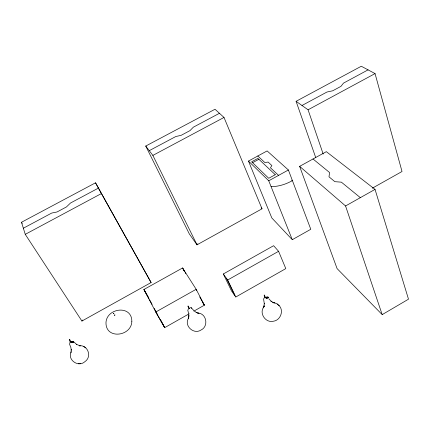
<?xml version="1.0" encoding="UTF-8"?>
<svg xmlns="http://www.w3.org/2000/svg" width="430" height="430" viewBox="0 0 430 430"><rect width="100%" height="100%" fill="white"/><g stroke="black" fill="none" stroke-linecap="round" stroke-linejoin="round"><path stroke-width="0.64" d="M188.265 306.052C186.792 305.139 192.237 312.594 187.964 306.192M71.944 342.721A2.118 1.183 -34.1 0 0 73.621 342.14L73.17 341.576A2.123 1.183 -34.2 0 0 71.622 341.748C69.515 344.038 68.058 335.26 71.074 342.038A2.118 1.183 -34.1 0 0 71.504 342.635L71.944 342.721L72.02 342.097M70.961 352.858L71.235 349.456L71.31 350.133L70.826 347.397L69.606 344.355L69.934 342.404M71.246 351.659C66.929 359.862 78.416 367.79 84.963 361.614C92.187 356.825 87.946 344.699 79.228 345.736L80.276 345.951L76.303 344.237L76.755 344.521L73.981 342.054M265.525 297.625L265.213 297.678L266.106 297.286A2.209 1.403 -24.2 0 1 267.949 297.055L268.696 297.603A2.204 1.397 -24.1 0 1 266.837 298.237L266.267 298.167A2.204 1.397 -24.1 0 1 265.525 297.625L268.696 297.603M264.084 295.173C264.627 294.518 263.848 296.877 265.213 297.678M188.754 317.566L188.265 318.813L188.899 315.615L188.845 316.373L188.791 314.556M188.496 318.184C183.696 325.725 193.817 335.002 201.084 329.982C208.996 326.3 206.464 312.895 197.531 313.067L199.031 313.287L196.064 312.341L196.849 312.712L194.618 311.255M263.278 307.837L264.171 305.778L263.864 306.81L264.3 303.344L264.332 303.967L263.59 299.065L264.493 297.426M263.837 306.907L264.165 306.429C258.597 312.658 265.262 323.134 273.233 321.258C280.752 320.447 284.423 309.906 278.489 304.999M197.864 243.826L197.015 244.821L189.307 233.904L145.738 146.049L215.016 109.252L224.008 117.449L262.021 208.797L197.015 244.821L152.87 155.407L145.738 146.049M81.915 321.043L151.113 282.542L95.524 182.809L21.5 222.262L25.257 234.339L81.915 321.043L82.807 320.049M188.754 308.229L187.786 310.277L188.668 313.653M114.493 314.991C113.826 316.055 115.864 314.685 114.579 314.932M265.724 297.619L266.106 297.286M266.315 297.619L267.068 297.006M71.219 342.07L71.622 341.748M71.697 342.087L72.471 341.501M267.901 297.608L268.401 297.27M267.111 297.614L267.949 297.055M72.976 342.124L73.476 341.802M72.337 342.103L73.17 341.576M382.184 314.626L408.5 299.183L375.035 189.388L326.332 151.661L299.629 166.351L337.082 268.583L382.184 314.626L345.564 205.965L299.629 166.351M235.823 296.99L285.805 268.61L278.586 251.308L273.63 245.697L223.326 273.974L231.453 290.836L235.823 296.99L227.663 280.011L223.326 273.974M189.211 313.766L164.701 327.638L155.778 312.008L143.921 289.487L182.573 267.965L196.171 289.293L204.379 305.182L193.876 311.127M292.276 239.698L310.788 229.276L288.396 169.99L267.121 150.925L248.47 161.073L271.819 217.951L292.276 239.698L268.75 180.788L248.47 161.073M227.663 280.011L278.586 251.308M372.315 188.195L402.023 171.505L375.051 73.589L361.291 66.252L296.087 101.313L315.727 157.573M345.564 205.965L375.035 189.388M268.75 180.788L288.396 169.99M252.587 162.707L258.876 159.283M301.989 105.49L326.961 92.031L332.702 90.794L340.99 86.328L343.484 83.124L368.069 69.87M296.087 101.313L308.068 109.79L375.051 73.589M25.257 234.339L101.41 193.559L151.113 282.542M152.87 155.407L224.008 117.449M23.349 228.212L51.74 213.043L57.029 211.974L66.446 206.938L70.504 203.019L98.422 188.103M149.253 150.661L175.789 136.536L181.186 135.305L189.985 130.618L193.339 127.194L219.45 113.294M79.851 363.662L80.501 363.624M78.26 363.748L79.099 363.699M71.057 342.07L73.621 342.14M190.313 307.687L191.296 307.901M274.91 302.854L273.077 302.618L276.452 303.489L279.258 305.671M274.19 302.758L272.792 302.371L273.921 302.838L270.948 301.129L271.475 301.591L268.933 298.839M191.447 307.977L193.951 310.659M191.097 307.81L191.673 308.079M189.528 308.417L189.243 308.579M83.785 346.58L84.592 347.08M84.941 347.3L85.806 347.838M69.531 339.716L69.289 339.931M71.068 341.963L70.81 342.162M313.013 158.987L329.584 172.527L328.993 176.821L334.852 181.67L341.388 182.169L360.34 197.655M277.275 303.94L277.984 304.558M257.812 155.988L264.794 162.502L268.1 162.072L271.889 165.572L270.443 167.775L278.586 175.381M261.139 207.857L262.021 208.797M160.369 319.431L164.701 327.638L155.778 312.008L196.171 289.293L196.472 290.513M21.5 222.262L22.231 223.385M267.503 297.608L267.799 298.071M202.616 302.397L204.379 305.182L199.746 296.996M265.923 297.619L266.267 298.167M148.113 296.845L143.921 289.487L148.984 298.656M184.492 271.357L182.573 267.965L184.061 270.835M185.131 272.491L185.771 273.62M149.619 299.801L152.096 304.37M95.524 182.809L101.41 193.559M154.187 308.342L157.181 314.013M226.572 278.489L234.721 295.437M264.407 295.082L265.536 297.592M308.068 109.79L323.172 154.037M72.659 342.113L72.767 342.581M71.38 342.076L71.504 342.635M266.713 297.614L266.837 298.237M271.094 186.668A44.741 37.501 -50.2 0 0 292.4 180.605A7.804 1.72 61.4 0 1 292.201 180.493M291.981 180.342A7.804 1.72 61.4 0 1 291.744 180.154M131.838 321.495C131.386 336.432 105.662 339.748 105.979 322.645C106.624 307.875 132.042 304.494 131.838 321.495M113.289 313.535C113.902 314.325 114.235 312.422 113.289 313.535M275.275 174.693L268.723 178.289L251.641 161.793L257.914 158.38L275.275 174.693"/></g></svg>
